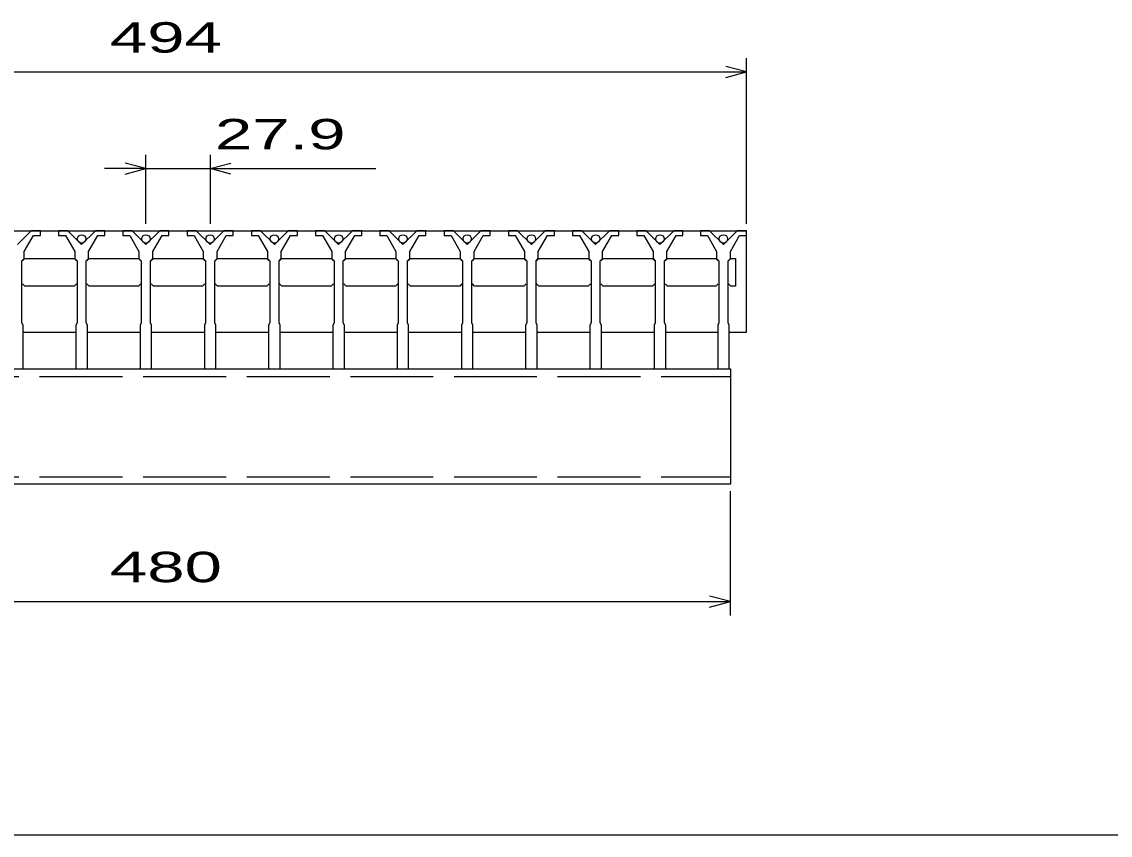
# Model space of a CAD drawing. Units: millimetres, scale not verified. Extents: x -1092 to 1034, y -771 to 635.
# Drawn here: x -624.5 to -151.9, y -684.6 to -331.3 of the extents above; entities that cross this region are included whole.
import ezdxf
from ezdxf.enums import TextEntityAlignment as Align

# ---------------------------------------------------------------- set-up
doc = ezdxf.new("R2010")
doc.units = ezdxf.units.MM
doc.header["$LTSCALE"] = 6
doc.linetypes.add('DASHED', pattern=[7.5, 6, -1.5])
for name, color, linetype, lineweight in [('0_2', 150, 'Continuous', 25), ('16', 3, 'Continuous', 25), ('22', 2, 'Continuous', 25)]:
    doc.layers.add(name, color=color, linetype=linetype, lineweight=lineweight)
doc.styles.add('ベクトル', font='')
doc.styles.get('ベクトル').set_extended_font_data('ベクトル')

msp = doc.modelspace()

# ---------------------------------------------------------------- linework, layer by layer
at = {"layer": '0_2'}
msp.add_line((1034.4, -684.6), (-1041.6, -684.6), dxfattribs=at)
at = {"layer": '16'}
for p, q in [((-803.8, -422.1), (-309.8, -422.1)), ((-620.4, -422.1), (-626.4, -428.1)), ((-623.4, -431.1), (-619.4, -424.1)), ((-616.4, -422.1), (-620.4, -422.1)), ((-619.4, -424.1), (-616.4, -424.1)), ((-616.4, -424.1), (-616.4, -422.1)), ((-608.5, -422.1), (-608.5, -424.1)), ((-604.5, -422.1), (-608.5, -422.1)), ((-608.5, -424.1), (-605.5, -424.1)), ((-605.5, -424.1), (-601.5, -431.1)), ((-598.5, -428.1), (-604.5, -422.1)), ((-592.5, -422.1), (-598.5, -428.1)), ((-595.5, -431.1), (-591.5, -424.1)), ((-588.5, -422.1), (-592.5, -422.1)), ((-591.5, -424.1), (-588.5, -424.1)), ((-588.5, -424.1), (-588.5, -422.1)), ((-580.6, -422.1), (-580.6, -424.1)), ((-576.6, -422.1), (-580.6, -422.1)), ((-580.6, -424.1), (-577.6, -424.1)), ((-577.6, -424.1), (-573.6, -431.1)), ((-570.6, -428.1), (-576.6, -422.1)), ((-564.6, -422.1), (-570.6, -428.1)), ((-567.6, -431.1), (-563.6, -424.1)), ((-560.6, -422.1), (-564.6, -422.1)), ((-563.6, -424.1), (-560.6, -424.1)), ((-560.6, -424.1), (-560.6, -422.1)), ((-552.7, -422.1), (-552.7, -424.1)), ((-548.7, -422.1), (-552.7, -422.1)), ((-552.7, -424.1), (-549.7, -424.1)), ((-549.7, -424.1), (-545.7, -431.1)), ((-542.7, -428.1), (-548.7, -422.1)), ((-536.7, -422.1), (-542.7, -428.1)), ((-539.7, -431.1), (-535.7, -424.1)), ((-532.7, -422.1), (-536.7, -422.1)), ((-535.7, -424.1), (-532.7, -424.1)), ((-532.7, -424.1), (-532.7, -422.1)), ((-524.8, -422.1), (-524.8, -424.1)), ((-520.8, -422.1), (-524.8, -422.1)), ((-524.8, -424.1), (-521.8, -424.1)), ((-521.8, -424.1), (-517.8, -431.1)), ((-514.8, -428.1), (-520.8, -422.1)), ((-508.8, -422.1), (-514.8, -428.1)), ((-511.8, -431.1), (-507.8, -424.1)), ((-504.8, -422.1), (-508.8, -422.1)), ((-507.8, -424.1), (-504.8, -424.1)), ((-504.8, -424.1), (-504.8, -422.1)), ((-496.9, -422.1), (-496.9, -424.1)), ((-492.9, -422.1), (-496.9, -422.1)), ((-496.9, -424.1), (-493.9, -424.1)), ((-493.9, -424.1), (-489.9, -431.1)), ((-486.9, -428.1), (-492.9, -422.1)), ((-480.9, -422.1), (-486.9, -428.1)), ((-483.9, -431.1), (-479.9, -424.1)), ((-476.9, -422.1), (-480.9, -422.1)), ((-479.9, -424.1), (-476.9, -424.1)), ((-476.9, -424.1), (-476.9, -422.1)), ((-469, -422.1), (-469, -424.1)), ((-465, -422.1), (-469, -422.1)), ((-469, -424.1), (-466, -424.1)), ((-466, -424.1), (-462, -431.1)), ((-459, -428.1), (-465, -422.1)), ((-453, -422.1), (-459, -428.1)), ((-456, -431.1), (-452, -424.1)), ((-449, -422.1), (-453, -422.1)), ((-452, -424.1), (-449, -424.1)), ((-449, -424.1), (-449, -422.1)), ((-441.1, -422.1), (-441.1, -424.1)), ((-437.1, -422.1), (-441.1, -422.1)), ((-441.1, -424.1), (-438.1, -424.1)), ((-438.1, -424.1), (-434.1, -431.1)), ((-431.1, -428.1), (-437.1, -422.1)), ((-425.1, -422.1), (-431.1, -428.1)), ((-428.1, -431.1), (-424.1, -424.1)), ((-421.1, -422.1), (-425.1, -422.1)), ((-424.1, -424.1), (-421.1, -424.1)), ((-421.1, -424.1), (-421.1, -422.1)), ((-413.2, -422.1), (-413.2, -424.1)), ((-409.2, -422.1), (-413.2, -422.1)), ((-413.2, -424.1), (-410.2, -424.1)), ((-410.2, -424.1), (-406.2, -431.1)), ((-403.2, -428.1), (-409.2, -422.1)), ((-397.2, -422.1), (-403.2, -428.1)), ((-400.2, -431.1), (-396.2, -424.1)), ((-393.2, -422.1), (-397.2, -422.1)), ((-396.2, -424.1), (-393.2, -424.1)), ((-393.2, -424.1), (-393.2, -422.1)), ((-385.3, -422.1), (-385.3, -424.1)), ((-381.3, -422.1), (-385.3, -422.1)), ((-385.3, -424.1), (-382.3, -424.1)), ((-382.3, -424.1), (-378.3, -431.1)), ((-375.3, -428.1), (-381.3, -422.1)), ((-369.3, -422.1), (-375.3, -428.1)), ((-372.3, -431.1), (-368.3, -424.1)), ((-365.3, -422.1), (-369.3, -422.1)), ((-368.3, -424.1), (-365.3, -424.1)), ((-365.3, -424.1), (-365.3, -422.1)), ((-357.4, -422.1), (-357.4, -424.1)), ((-353.4, -422.1), (-357.4, -422.1)), ((-357.4, -424.1), (-354.4, -424.1)), ((-354.4, -424.1), (-350.4, -431.1)), ((-347.4, -428.1), (-353.4, -422.1)), ((-341.4, -422.1), (-347.4, -428.1)), ((-344.4, -431.1), (-340.4, -424.1)), ((-337.4, -422.1), (-341.4, -422.1)), ((-340.4, -424.1), (-337.4, -424.1)), ((-337.4, -424.1), (-337.4, -422.1)), ((-329.8, -422.1), (-329.8, -424.1)), ((-325.8, -422.1), (-329.8, -422.1)), ((-329.8, -424.1), (-326.8, -424.1)), ((-326.8, -424.1), (-322.8, -431.1)), ((-319.8, -428.1), (-325.8, -422.1)), ((-313.8, -422.1), (-319.8, -428.1)), ((-316.8, -431.1), (-312.8, -424.1)), ((-309.8, -422.1), (-313.8, -422.1)), ((-312.8, -424.1), (-309.8, -424.1)), ((-309.8, -424.1), (-309.8, -422.1)), ((-309.8, -466.1), (-309.8, -422.1)), ((-624.4, -435.1), (-623.4, -434.1)), ((-624.15, -435.1), (-623.15, -434.1)), ((-623.4, -434.1), (-623.4, -431.1)), ((-623.15, -434.1), (-601.75, -434.1)), ((-601.75, -434.1), (-600.75, -435.1)), ((-601.5, -431.1), (-601.5, -434.1)), ((-601.5, -434.1), (-600.5, -435.1)), ((-596.5, -435.1), (-595.5, -434.1)), ((-596.25, -435.1), (-595.25, -434.1)), ((-595.5, -434.1), (-595.5, -431.1)), ((-595.25, -434.1), (-573.85, -434.1)), ((-573.85, -434.1), (-572.85, -435.1)), ((-573.6, -431.1), (-573.6, -434.1)), ((-573.6, -434.1), (-572.6, -435.1)), ((-568.6, -435.1), (-567.6, -434.1)), ((-568.35, -435.1), (-567.35, -434.1)), ((-567.6, -434.1), (-567.6, -431.1)), ((-567.35, -434.1), (-545.95, -434.1)), ((-545.95, -434.1), (-544.95, -435.1)), ((-545.7, -431.1), (-545.7, -434.1)), ((-545.7, -434.1), (-544.7, -435.1)), ((-540.7, -435.1), (-539.7, -434.1)), ((-540.45, -435.1), (-539.45, -434.1)), ((-539.7, -434.1), (-539.7, -431.1)), ((-539.45, -434.1), (-518.05, -434.1)), ((-518.05, -434.1), (-517.05, -435.1)), ((-517.8, -431.1), (-517.8, -434.1)), ((-517.8, -434.1), (-516.8, -435.1)), ((-512.8, -435.1), (-511.8, -434.1)), ((-512.55, -435.1), (-511.55, -434.1)), ((-511.8, -434.1), (-511.8, -431.1)), ((-511.55, -434.1), (-490.15, -434.1)), ((-490.15, -434.1), (-489.15, -435.1)), ((-489.9, -431.1), (-489.9, -434.1)), ((-489.9, -434.1), (-488.9, -435.1)), ((-484.9, -435.1), (-483.9, -434.1)), ((-484.65, -435.1), (-483.65, -434.1)), ((-483.9, -434.1), (-483.9, -431.1)), ((-483.65, -434.1), (-462.25, -434.1)), ((-462.25, -434.1), (-461.25, -435.1)), ((-462, -431.1), (-462, -434.1)), ((-462, -434.1), (-461, -435.1)), ((-457, -435.1), (-456, -434.1)), ((-456.75, -435.1), (-455.75, -434.1)), ((-456, -434.1), (-456, -431.1)), ((-455.75, -434.1), (-434.35, -434.1)), ((-434.35, -434.1), (-433.35, -435.1)), ((-434.1, -431.1), (-434.1, -434.1)), ((-434.1, -434.1), (-433.1, -435.1)), ((-429.1, -435.1), (-428.1, -434.1)), ((-428.85, -435.1), (-427.85, -434.1)), ((-428.1, -434.1), (-428.1, -431.1)), ((-427.85, -434.1), (-406.45, -434.1)), ((-406.45, -434.1), (-405.45, -435.1)), ((-406.2, -431.1), (-406.2, -434.1)), ((-406.2, -434.1), (-405.2, -435.1)), ((-401.2, -435.1), (-400.2, -434.1)), ((-400.95, -435.1), (-399.95, -434.1)), ((-400.2, -434.1), (-400.2, -431.1)), ((-399.95, -434.1), (-378.55, -434.1)), ((-378.55, -434.1), (-377.55, -435.1)), ((-378.3, -431.1), (-378.3, -434.1)), ((-378.3, -434.1), (-377.3, -435.1)), ((-373.3, -435.1), (-372.3, -434.1)), ((-373.05, -435.1), (-372.05, -434.1)), ((-372.3, -434.1), (-372.3, -431.1)), ((-372.05, -434.1), (-350.65, -434.1)), ((-350.65, -434.1), (-349.65, -435.1)), ((-350.4, -431.1), (-350.4, -434.1)), ((-350.4, -434.1), (-349.4, -435.1)), ((-345.4, -435.1), (-344.4, -434.1)), ((-345.15, -435.1), (-344.15, -434.1)), ((-344.4, -434.1), (-344.4, -431.1)), ((-344.15, -434.1), (-323.05, -434.1)), ((-323.05, -434.1), (-322.05, -435.1)), ((-322.8, -431.1), (-322.8, -434.1)), ((-322.8, -434.1), (-321.8, -435.1)), ((-317.8, -435.1), (-316.8, -434.1)), ((-317.55, -435.1), (-316.55, -434.1)), ((-316.8, -434.1), (-316.8, -431.1)), ((-316.55, -434.1), (-314.55, -434.1)), ((-314.55, -434.1), (-314.55, -446.1)), ((-624.4, -462.1), (-624.4, -435.1)), ((-600.5, -435.1), (-600.5, -462.1)), ((-596.5, -462.1), (-596.5, -435.1)), ((-572.6, -435.1), (-572.6, -462.1)), ((-568.6, -462.1), (-568.6, -435.1)), ((-544.7, -435.1), (-544.7, -462.1)), ((-540.7, -462.1), (-540.7, -435.1)), ((-516.8, -435.1), (-516.8, -462.1)), ((-512.8, -462.1), (-512.8, -435.1)), ((-488.9, -435.1), (-488.9, -462.1)), ((-484.9, -462.1), (-484.9, -435.1)), ((-461, -435.1), (-461, -462.1)), ((-457, -462.1), (-457, -435.1)), ((-433.1, -435.1), (-433.1, -462.1)), ((-429.1, -462.1), (-429.1, -435.1)), ((-405.2, -435.1), (-405.2, -462.1)), ((-401.2, -462.1), (-401.2, -435.1)), ((-377.3, -435.1), (-377.3, -462.1)), ((-373.3, -462.1), (-373.3, -435.1)), ((-349.4, -435.1), (-349.4, -462.1)), ((-345.4, -462.1), (-345.4, -435.1)), ((-321.8, -435.1), (-321.8, -462.1)), ((-317.8, -462.1), (-317.8, -435.1)), ((-623.15, -446.1), (-624.15, -445.1)), ((-601.75, -446.1), (-623.15, -446.1)), ((-600.75, -445.1), (-601.75, -446.1)), ((-595.25, -446.1), (-596.25, -445.1)), ((-573.85, -446.1), (-595.25, -446.1)), ((-572.85, -445.1), (-573.85, -446.1)), ((-567.35, -446.1), (-568.35, -445.1)), ((-545.95, -446.1), (-567.35, -446.1)), ((-544.95, -445.1), (-545.95, -446.1)), ((-539.45, -446.1), (-540.45, -445.1)), ((-518.05, -446.1), (-539.45, -446.1)), ((-517.05, -445.1), (-518.05, -446.1)), ((-511.55, -446.1), (-512.55, -445.1)), ((-490.15, -446.1), (-511.55, -446.1)), ((-489.15, -445.1), (-490.15, -446.1)), ((-483.65, -446.1), (-484.65, -445.1)), ((-462.25, -446.1), (-483.65, -446.1)), ((-461.25, -445.1), (-462.25, -446.1)), ((-455.75, -446.1), (-456.75, -445.1)), ((-434.35, -446.1), (-455.75, -446.1)), ((-433.35, -445.1), (-434.35, -446.1)), ((-427.85, -446.1), (-428.85, -445.1)), ((-406.45, -446.1), (-427.85, -446.1)), ((-405.45, -445.1), (-406.45, -446.1)), ((-399.95, -446.1), (-400.95, -445.1)), ((-378.55, -446.1), (-399.95, -446.1)), ((-377.55, -445.1), (-378.55, -446.1)), ((-372.05, -446.1), (-373.05, -445.1)), ((-350.65, -446.1), (-372.05, -446.1)), ((-349.65, -445.1), (-350.65, -446.1)), ((-344.15, -446.1), (-345.15, -445.1)), ((-323.05, -446.1), (-344.15, -446.1)), ((-322.05, -445.1), (-323.05, -446.1)), ((-316.55, -446.1), (-317.55, -445.1)), ((-314.55, -446.1), (-316.55, -446.1)), ((-623.9, -463.1), (-624.4, -462.1)), ((-623.9, -482.1), (-623.9, -463.1)), ((-600.5, -462.1), (-601, -463.1)), ((-601, -463.1), (-601, -482.1)), ((-596, -463.1), (-596.5, -462.1)), ((-596, -482.1), (-596, -463.1)), ((-572.6, -462.1), (-573.1, -463.1)), ((-573.1, -463.1), (-573.1, -482.1)), ((-568.1, -463.1), (-568.6, -462.1)), ((-568.1, -482.1), (-568.1, -463.1)), ((-544.7, -462.1), (-545.2, -463.1)), ((-545.2, -463.1), (-545.2, -482.1)), ((-540.2, -463.1), (-540.7, -462.1)), ((-540.2, -482.1), (-540.2, -463.1)), ((-516.8, -462.1), (-517.3, -463.1)), ((-517.3, -463.1), (-517.3, -482.1)), ((-512.3, -463.1), (-512.8, -462.1)), ((-512.3, -482.1), (-512.3, -463.1)), ((-488.9, -462.1), (-489.4, -463.1)), ((-489.4, -463.1), (-489.4, -482.1)), ((-484.4, -463.1), (-484.9, -462.1)), ((-484.4, -482.1), (-484.4, -463.1)), ((-461, -462.1), (-461.5, -463.1)), ((-461.5, -463.1), (-461.5, -482.1)), ((-456.5, -463.1), (-457, -462.1)), ((-456.5, -482.1), (-456.5, -463.1)), ((-433.1, -462.1), (-433.6, -463.1)), ((-433.6, -463.1), (-433.6, -482.1)), ((-428.6, -463.1), (-429.1, -462.1)), ((-428.6, -482.1), (-428.6, -463.1)), ((-405.2, -462.1), (-405.7, -463.1)), ((-405.7, -463.1), (-405.7, -482.1)), ((-400.7, -463.1), (-401.2, -462.1)), ((-400.7, -482.1), (-400.7, -463.1)), ((-377.3, -462.1), (-377.8, -463.1)), ((-377.8, -463.1), (-377.8, -482.1)), ((-372.8, -463.1), (-373.3, -462.1)), ((-372.8, -482.1), (-372.8, -463.1)), ((-349.4, -462.1), (-349.9, -463.1)), ((-349.9, -463.1), (-349.9, -482.1)), ((-344.9, -463.1), (-345.4, -462.1)), ((-344.9, -482.1), (-344.9, -463.1)), ((-321.8, -462.1), (-322.3, -463.1)), ((-322.3, -463.1), (-322.3, -482.1)), ((-317.3, -463.1), (-317.8, -462.1)), ((-317.3, -482.1), (-317.3, -463.1)), ((-623.9, -466.1), (-601, -466.1)), ((-596, -466.1), (-573.1, -466.1)), ((-568.1, -466.1), (-545.2, -466.1)), ((-540.2, -466.1), (-517.3, -466.1)), ((-512.3, -466.1), (-489.4, -466.1)), ((-484.4, -466.1), (-461.5, -466.1)), ((-456.5, -466.1), (-433.6, -466.1)), ((-428.6, -466.1), (-405.7, -466.1)), ((-400.7, -466.1), (-377.8, -466.1)), ((-372.8, -466.1), (-349.9, -466.1)), ((-344.9, -466.1), (-322.3, -466.1)), ((-317.3, -466.1), (-309.8, -466.1)), ((-796.8, -482.1), (-316.8, -482.1)), ((-628.9, -482.1), (-623.9, -482.1)), ((-601, -482.1), (-596, -482.1)), ((-573.1, -482.1), (-568.1, -482.1)), ((-545.2, -482.1), (-540.2, -482.1)), ((-517.3, -482.1), (-512.3, -482.1)), ((-489.4, -482.1), (-484.4, -482.1)), ((-461.5, -482.1), (-456.5, -482.1)), ((-433.6, -482.1), (-428.6, -482.1)), ((-405.7, -482.1), (-400.7, -482.1)), ((-377.8, -482.1), (-372.8, -482.1)), ((-349.9, -482.1), (-344.9, -482.1)), ((-322.3, -482.1), (-317.3, -482.1)), ((-316.8, -482.1), (-316.8, -532.1)), ((-316.8, -532.1), (-796.8, -532.1))]:
    msp.add_line(p, q, dxfattribs=at)
at = {"layer": '16', "linetype": 'DASHED'}
for p, q in [((-796.8, -485.3), (-316.8, -485.3)), ((-796.8, -528.9), (-316.8, -528.9))]:
    msp.add_line(p, q, dxfattribs=at)
at = {"layer": '16'}
for centre in [(-598.5, -425.6), (-570.6, -425.6), (-542.7, -425.6), (-514.8, -425.6), (-486.9, -425.6), (-459, -425.6), (-431.1, -425.6), (-403.2, -425.6), (-375.3, -425.6), (-347.4, -425.6), (-319.8, -425.6)]:
    msp.add_circle(centre, 1.8, dxfattribs=at)
at = {"layer": '22', "color": 4}
for p, q in [((-309.8, -419.1), (-309.8, -347.1)), ((-803.8, -353.1), (-309.8, -353.1)), ((-309.8, -353.1), (-318.8, -350.7)), ((-318.8, -355.5), (-309.8, -353.1)), ((-570.6, -419.1), (-570.6, -389.1)), ((-542.7, -389.1), (-542.7, -419.1)), ((-570.6, -395.1), (-588.6, -395.1)), ((-570.6, -395.1), (-579.6, -392.7)), ((-579.6, -397.5), (-570.6, -395.1)), ((-570.6, -395.1), (-542.7, -395.1)), ((-542.7, -395.1), (-533.7, -392.7)), ((-533.7, -397.5), (-542.7, -395.1)), ((-542.7, -395.1), (-470.7, -395.1)), ((-316.8, -589.1), (-316.8, -535.1)), ((-316.8, -583.1), (-325.8, -580.7)), ((-796.8, -583.1), (-316.8, -583.1)), ((-325.8, -585.5), (-316.8, -583.1))]:
    msp.add_line(p, q, dxfattribs=at)

# ---------------------------------------------------------------- texts
at = {"layer": '22', "style": 'ベクトル', "width": 1.65}
for s, p in [(' 494 ', (-594.3, -338.1)), (' 27.9 ', (-548.7, -380.1)), (' 480 ', (-594.3, -568.1))]:
    msp.add_text(s, height=13.2, dxfattribs=at).set_placement(p, align=Align.MIDDLE_LEFT)

doc.saveas('drawing.dxf')
